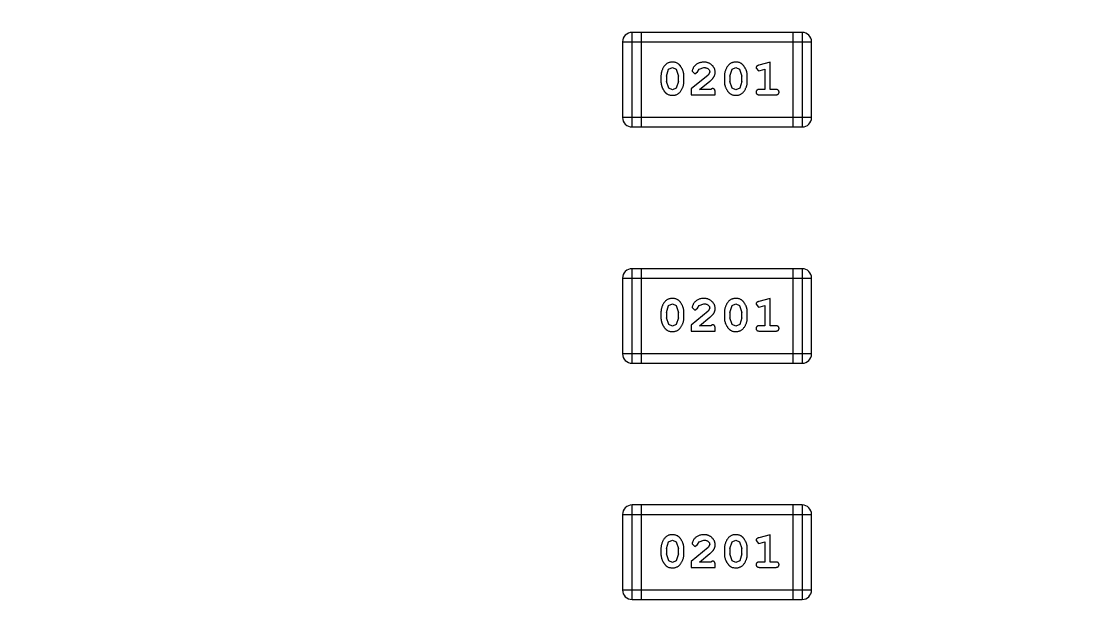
# Model space of a CAD drawing. Header units: inches. Extents: x 398 to 599, y 40 to 151.
# Drawn here: x 550.001 to 553.474, y 90.485 to 92.417 of the extents above; entities that cross this region are included whole.
import ezdxf

# ---------------------------------------------------------------- set-up
doc = ezdxf.new("R2010")
doc.units = ezdxf.units.IN
doc.header["$LTSCALE"] = 1.21
doc.header["$MEASUREMENT"] = 0
doc.layers.get('0').update_dxf_attribs({"linetype": 'CONTINUOUS'})

msp = doc.modelspace()

# ---------------------------------------------------------------- linework, layer by layer
at = {"color": 7, "linetype": 'Continuous'}
for p, q in [((551.9699, 92.077), (551.9699, 92.3818)), ((552.5185, 92.3818), (551.9699, 92.3818)), ((552.0003, 92.077), (552.0003, 92.3818)), ((552.488, 92.3818), (552.488, 92.077)), ((552.5185, 92.3818), (552.5185, 92.077)), ((551.9394, 92.3513), (551.9394, 92.1075)), ((551.9394, 92.3513), (552.549, 92.3513)), ((552.549, 92.1075), (552.549, 92.3513)), ((552.0878, 92.2629), (552.1002, 92.2687)), ((552.1002, 92.2687), (552.1123, 92.2634)), ((552.1862, 92.2633), (552.2011, 92.2687)), ((552.2923, 92.2629), (552.3047, 92.2687)), ((552.3047, 92.2687), (552.3168, 92.2634)), ((552.37, 92.267), (552.3779, 92.2577)), ((552.4157, 92.286), (552.3791, 92.2761)), ((552.4157, 92.1979), (552.4157, 92.286)), ((552.0633, 92.2414), (552.0633, 92.2237)), ((552.0806, 92.2411), (552.0878, 92.2629)), ((552.0806, 92.2411), (552.0806, 92.2239)), ((552.1123, 92.2634), (552.1199, 92.2411)), ((552.1199, 92.2239), (552.1199, 92.2411)), ((552.1372, 92.2237), (552.1372, 92.2414)), ((552.2158, 92.2445), (552.1608, 92.1995)), ((552.164, 92.2567), (552.1728, 92.2483)), ((552.1728, 92.2483), (552.1813, 92.2548)), ((552.1813, 92.2548), (552.1862, 92.2633)), ((552.2206, 92.2542), (552.2158, 92.2445)), ((552.2678, 92.2414), (552.2678, 92.2237)), ((552.2851, 92.2411), (552.2923, 92.2629)), ((552.2851, 92.2411), (552.2851, 92.2239)), ((552.3168, 92.2634), (552.3244, 92.2411)), ((552.3244, 92.2239), (552.3244, 92.2411)), ((552.3417, 92.2237), (552.3417, 92.2414)), ((552.3779, 92.2577), (552.3833, 92.2587)), ((552.3833, 92.2587), (552.3984, 92.2629)), ((552.3984, 92.2629), (552.3984, 92.1979)), ((552.0882, 92.2016), (552.0806, 92.2239)), ((552.1004, 92.1964), (552.0882, 92.2016)), ((552.1127, 92.2022), (552.1004, 92.1964)), ((552.1199, 92.2239), (552.1127, 92.2022)), ((552.1608, 92.1995), (552.1608, 92.1806)), ((552.1875, 92.1979), (552.2211, 92.225)), ((552.2237, 92.1979), (552.1875, 92.1979)), ((552.2292, 92.2011), (552.2237, 92.1979)), ((552.2927, 92.2016), (552.2851, 92.2239)), ((552.3049, 92.1964), (552.2927, 92.2016)), ((552.3172, 92.2022), (552.3049, 92.1964)), ((552.3244, 92.2239), (552.3172, 92.2022)), ((552.3984, 92.1979), (552.381, 92.1979)), ((552.433, 92.1979), (552.4157, 92.1979)), ((552.1608, 92.1806), (552.2379, 92.1806)), ((552.2379, 92.1806), (552.2379, 92.1885)), ((552.381, 92.1806), (552.433, 92.1806)), ((552.549, 92.1075), (551.9394, 92.1075)), ((551.9699, 92.077), (552.5185, 92.077)), ((551.9699, 91.315), (551.9699, 91.6198)), ((552.5185, 91.6198), (551.9699, 91.6198)), ((552.0003, 91.315), (552.0003, 91.6198)), ((552.488, 91.6198), (552.488, 91.315)), ((552.5185, 91.6198), (552.5185, 91.315)), ((551.9394, 91.5893), (551.9394, 91.3455)), ((551.9394, 91.5893), (552.549, 91.5893)), ((552.549, 91.3455), (552.549, 91.5893)), ((552.0806, 91.4791), (552.0878, 91.5009)), ((552.0878, 91.5009), (552.1002, 91.5067)), ((552.1002, 91.5067), (552.1123, 91.5014)), ((552.1123, 91.5014), (552.1199, 91.4791)), ((552.1813, 91.4928), (552.1862, 91.5013)), ((552.1862, 91.5013), (552.2011, 91.5067)), ((552.2851, 91.4791), (552.2923, 91.5009)), ((552.2923, 91.5009), (552.3047, 91.5067)), ((552.3047, 91.5067), (552.3168, 91.5014)), ((552.3168, 91.5014), (552.3244, 91.4791)), ((552.37, 91.505), (552.3779, 91.4957)), ((552.4157, 91.524), (552.3791, 91.5141)), ((552.3833, 91.4967), (552.3984, 91.5009)), ((552.3984, 91.5009), (552.3984, 91.4359)), ((552.4157, 91.4359), (552.4157, 91.524)), ((552.0633, 91.4794), (552.0633, 91.4617)), ((552.0806, 91.4791), (552.0806, 91.4619)), ((552.1199, 91.4619), (552.1199, 91.4791)), ((552.1372, 91.4617), (552.1372, 91.4794)), ((552.2158, 91.4825), (552.1608, 91.4375)), ((552.164, 91.4947), (552.1728, 91.4863)), ((552.1728, 91.4863), (552.1813, 91.4928)), ((552.2206, 91.4922), (552.2158, 91.4825)), ((552.2678, 91.4794), (552.2678, 91.4617)), ((552.2851, 91.4791), (552.2851, 91.4619)), ((552.3244, 91.4619), (552.3244, 91.4791)), ((552.3417, 91.4617), (552.3417, 91.4794)), ((552.3779, 91.4957), (552.3833, 91.4967)), ((552.0882, 91.4396), (552.0806, 91.4619)), ((552.1004, 91.4344), (552.0882, 91.4396)), ((552.1127, 91.4402), (552.1004, 91.4344)), ((552.1199, 91.4619), (552.1127, 91.4402)), ((552.1608, 91.4375), (552.1608, 91.4186)), ((552.1875, 91.4359), (552.2211, 91.463)), ((552.2237, 91.4359), (552.1875, 91.4359)), ((552.2292, 91.4391), (552.2237, 91.4359)), ((552.2927, 91.4396), (552.2851, 91.4619)), ((552.3049, 91.4344), (552.2927, 91.4396)), ((552.3172, 91.4402), (552.3049, 91.4344)), ((552.3244, 91.4619), (552.3172, 91.4402)), ((552.3984, 91.4359), (552.381, 91.4359)), ((552.433, 91.4359), (552.4157, 91.4359)), ((552.1608, 91.4186), (552.2379, 91.4186)), ((552.2379, 91.4186), (552.2379, 91.4265)), ((552.381, 91.4186), (552.433, 91.4186)), ((552.549, 91.3455), (551.9394, 91.3455)), ((551.9699, 91.315), (552.5185, 91.315)), ((551.9699, 90.553), (551.9699, 90.8578)), ((552.5185, 90.8578), (551.9699, 90.8578)), ((552.0003, 90.553), (552.0003, 90.8578)), ((552.488, 90.8578), (552.488, 90.553)), ((552.5185, 90.8578), (552.5185, 90.553)), ((551.9394, 90.8273), (551.9394, 90.5835)), ((551.9394, 90.8273), (552.549, 90.8273)), ((552.549, 90.5835), (552.549, 90.8273)), ((552.0806, 90.7171), (552.0878, 90.7389)), ((552.0878, 90.7389), (552.1002, 90.7447)), ((552.1002, 90.7447), (552.1123, 90.7394)), ((552.1123, 90.7394), (552.1199, 90.7171)), ((552.1813, 90.7308), (552.1862, 90.7393)), ((552.1862, 90.7393), (552.2011, 90.7447)), ((552.2851, 90.7171), (552.2923, 90.7389)), ((552.2923, 90.7389), (552.3047, 90.7447)), ((552.3047, 90.7447), (552.3168, 90.7394)), ((552.3168, 90.7394), (552.3244, 90.7171)), ((552.37, 90.743), (552.3779, 90.7337)), ((552.4157, 90.762), (552.3791, 90.7521)), ((552.3833, 90.7347), (552.3984, 90.7389)), ((552.3984, 90.7389), (552.3984, 90.6739)), ((552.4157, 90.6739), (552.4157, 90.762)), ((552.0633, 90.7174), (552.0633, 90.6997)), ((552.0806, 90.7171), (552.0806, 90.6999)), ((552.1199, 90.6999), (552.1199, 90.7171)), ((552.1372, 90.6997), (552.1372, 90.7174)), ((552.2158, 90.7205), (552.1608, 90.6755)), ((552.164, 90.7327), (552.1728, 90.7243)), ((552.1728, 90.7243), (552.1813, 90.7308)), ((552.2206, 90.7302), (552.2158, 90.7205)), ((552.2678, 90.7174), (552.2678, 90.6997)), ((552.2851, 90.7171), (552.2851, 90.6999)), ((552.3244, 90.6999), (552.3244, 90.7171)), ((552.3417, 90.6997), (552.3417, 90.7174)), ((552.3779, 90.7337), (552.3833, 90.7347)), ((552.0882, 90.6776), (552.0806, 90.6999)), ((552.1004, 90.6723), (552.0882, 90.6776)), ((552.1127, 90.6782), (552.1004, 90.6723)), ((552.1199, 90.6999), (552.1127, 90.6782)), ((552.1608, 90.6755), (552.1608, 90.6566)), ((552.1875, 90.6739), (552.2211, 90.701)), ((552.2237, 90.6739), (552.1875, 90.6739)), ((552.2292, 90.6771), (552.2237, 90.6739)), ((552.2927, 90.6776), (552.2851, 90.6999)), ((552.3049, 90.6723), (552.2927, 90.6776)), ((552.3172, 90.6782), (552.3049, 90.6723)), ((552.3244, 90.6999), (552.3172, 90.6782)), ((552.3984, 90.6739), (552.381, 90.6739)), ((552.433, 90.6739), (552.4157, 90.6739)), ((552.1608, 90.6566), (552.2379, 90.6566)), ((552.2379, 90.6566), (552.2379, 90.6645)), ((552.381, 90.6566), (552.433, 90.6566)), ((552.549, 90.5835), (551.9394, 90.5835)), ((551.9699, 90.553), (552.5185, 90.553))]:
    msp.add_line(p, q, dxfattribs=at)
for centre, radius, start, end in [((553.751, 92.925), 23, 281.22586, 258.77532), ((553.751, 92.925), 22.75, 294.44334, 241.13427), ((551.9699, 92.3513), 0.0305, 90, 180), ((552.5185, 92.3513), 0.0305, 0, 90), ((551.9699, 92.1075), 0.0305, 180, 270), ((552.5185, 92.1075), 0.0305, 270, 0), ((551.9699, 91.5893), 0.0305, 90, 180), ((552.5185, 91.5893), 0.0305, 0, 90), ((551.9699, 91.3455), 0.0305, 180, 270), ((552.5185, 91.3455), 0.0305, 270, 0), ((551.9699, 90.8273), 0.0305, 90, 180), ((552.5185, 90.8273), 0.0305, 0, 90), ((551.9699, 90.5835), 0.0305, 180, 270), ((552.5185, 90.5835), 0.0305, 270, 0)]:
    msp.add_arc(centre, radius, start, end, dxfattribs=at)
for points, knots in [([(552.1001, 92.286), (552.0986, 92.286), (552.0958, 92.2859), (552.0917, 92.2852), (552.0879, 92.2841), (552.0843, 92.2825), (552.081, 92.2804), (552.078, 92.2779), (552.0752, 92.2749), (552.0727, 92.2716), (552.0705, 92.268), (552.0686, 92.2643), (552.0669, 92.2606), (552.0656, 92.2568), (552.0645, 92.253), (552.0638, 92.2492), (552.0634, 92.2453), (552.0633, 92.2427), (552.0633, 92.2414)], [0, 0, 0, 0, 0.06692, 0.130834, 0.19258, 0.252759, 0.312631, 0.373411, 0.436359, 0.501894, 0.568244, 0.632472, 0.69556, 0.757163, 0.818592, 0.878885, 0.939235, 1, 1, 1, 1]), ([(552.1372, 92.2414), (552.1372, 92.2425), (552.1371, 92.2446), (552.1369, 92.2478), (552.1363, 92.251), (552.1357, 92.2541), (552.1347, 92.2571), (552.1336, 92.2601), (552.1323, 92.2631), (552.1308, 92.266), (552.1292, 92.2687), (552.1276, 92.2713), (552.1259, 92.2736), (552.1243, 92.2757), (552.1226, 92.2775), (552.1208, 92.2792), (552.1191, 92.2806), (552.1167, 92.2822), (552.1136, 92.2838), (552.1094, 92.2851), (552.1049, 92.2859), (552.1017, 92.286), (552.1001, 92.286)], [0, 0, 0, 0, 0.049855, 0.099516, 0.148482, 0.19758, 0.246804, 0.296268, 0.346517, 0.397047, 0.446826, 0.49336, 0.537801, 0.579207, 0.617974, 0.654833, 0.689171, 0.722088, 0.786392, 0.853518, 0.924186, 1, 1, 1, 1]), ([(552.2012, 92.286), (552.1995, 92.286), (552.1962, 92.2858), (552.1912, 92.285), (552.1865, 92.2836), (552.182, 92.2816), (552.1778, 92.2791), (552.1742, 92.2763), (552.171, 92.273), (552.1685, 92.2695), (552.1666, 92.2659), (552.1651, 92.2626), (552.1642, 92.2595), (552.164, 92.2576), (552.164, 92.2567)], [0, 0, 0, 0, 0.098286, 0.193983, 0.289056, 0.384352, 0.477435, 0.566197, 0.652355, 0.737986, 0.818188, 0.887401, 0.94802, 1, 1, 1, 1]), ([(552.2011, 92.2687), (552.2025, 92.2687), (552.2052, 92.2686), (552.209, 92.2677), (552.2124, 92.2664), (552.2153, 92.2644), (552.2176, 92.2622), (552.2193, 92.2597), (552.2204, 92.257), (552.2205, 92.2551), (552.2206, 92.2542)], [0, 0, 0, 0, 0.156344, 0.299348, 0.4327, 0.561, 0.682299, 0.791883, 0.89611, 1, 1, 1, 1]), ([(552.2379, 92.2533), (552.2379, 92.2544), (552.2378, 92.2566), (552.2373, 92.2598), (552.2365, 92.2629), (552.2354, 92.2659), (552.2339, 92.2687), (552.2321, 92.2715), (552.23, 92.274), (552.2276, 92.2765), (552.225, 92.2787), (552.2221, 92.2807), (552.2191, 92.2823), (552.2159, 92.2837), (552.2125, 92.2847), (552.2089, 92.2855), (552.2051, 92.2859), (552.2025, 92.286), (552.2012, 92.286)], [0, 0, 0, 0, 0.060981, 0.120256, 0.178148, 0.236115, 0.293993, 0.352864, 0.413358, 0.476056, 0.539296, 0.602396, 0.665116, 0.728325, 0.792919, 0.859317, 0.928302, 1, 1, 1, 1]), ([(552.3046, 92.286), (552.3031, 92.286), (552.3003, 92.2859), (552.2962, 92.2852), (552.2924, 92.2841), (552.2888, 92.2825), (552.2855, 92.2804), (552.2825, 92.2779), (552.2797, 92.2749), (552.2772, 92.2716), (552.275, 92.268), (552.2731, 92.2643), (552.2715, 92.2606), (552.2701, 92.2568), (552.2691, 92.253), (552.2683, 92.2492), (552.2679, 92.2453), (552.2678, 92.2427), (552.2678, 92.2414)], [0, 0, 0, 0, 0.06692, 0.130834, 0.19258, 0.252759, 0.312631, 0.373411, 0.436359, 0.501894, 0.568244, 0.632472, 0.69556, 0.757163, 0.818592, 0.878885, 0.939235, 1, 1, 1, 1]), ([(552.3417, 92.2414), (552.3417, 92.2425), (552.3417, 92.2446), (552.3414, 92.2478), (552.3408, 92.251), (552.3402, 92.2541), (552.3392, 92.2571), (552.3381, 92.2601), (552.3368, 92.2631), (552.3353, 92.266), (552.3337, 92.2687), (552.3321, 92.2713), (552.3304, 92.2736), (552.3288, 92.2757), (552.3271, 92.2775), (552.3254, 92.2792), (552.3236, 92.2806), (552.3213, 92.2822), (552.3181, 92.2838), (552.3139, 92.2851), (552.3094, 92.2859), (552.3062, 92.286), (552.3046, 92.286)], [0, 0, 0, 0, 0.049855, 0.099516, 0.148482, 0.19758, 0.246804, 0.296268, 0.346517, 0.397047, 0.446826, 0.49336, 0.537801, 0.579207, 0.617974, 0.654833, 0.689171, 0.722088, 0.786392, 0.853518, 0.924186, 1, 1, 1, 1]), ([(552.3791, 92.2761), (552.3782, 92.2759), (552.3767, 92.2754), (552.3746, 92.2746), (552.373, 92.2737), (552.3718, 92.2726), (552.371, 92.2714), (552.3704, 92.2701), (552.3701, 92.2686), (552.37, 92.2675), (552.37, 92.267)], [0, 0, 0, 0, 0.187321, 0.344927, 0.475328, 0.579604, 0.674244, 0.773631, 0.882025, 1, 1, 1, 1]), ([(552.2211, 92.225), (552.222, 92.2257), (552.2237, 92.2272), (552.2261, 92.2294), (552.2282, 92.2316), (552.2301, 92.2335), (552.2317, 92.2354), (552.233, 92.2372), (552.2341, 92.2388), (552.2353, 92.2409), (552.2363, 92.2434), (552.2372, 92.2466), (552.2378, 92.2499), (552.2379, 92.2521), (552.2379, 92.2533)], [0, 0, 0, 0, 0.103002, 0.197728, 0.285279, 0.365235, 0.437224, 0.502446, 0.560545, 0.611446, 0.707576, 0.80349, 0.900532, 1, 1, 1, 1]), ([(552.0633, 92.2237), (552.0633, 92.2226), (552.0633, 92.2205), (552.0636, 92.2173), (552.0641, 92.2142), (552.0648, 92.2111), (552.0657, 92.208), (552.0668, 92.205), (552.0681, 92.2021), (552.0696, 92.1992), (552.0711, 92.1964), (552.0728, 92.1939), (552.0744, 92.1916), (552.076, 92.1895), (552.0777, 92.1876), (552.0794, 92.186), (552.0812, 92.1845), (552.0835, 92.1829), (552.0867, 92.1813), (552.0909, 92.18), (552.0955, 92.1792), (552.0987, 92.1791), (552.1003, 92.179)], [0, 0, 0, 0, 0.049886, 0.09882, 0.148132, 0.19689, 0.246038, 0.295176, 0.345305, 0.395692, 0.445312, 0.491875, 0.535813, 0.577009, 0.616081, 0.652689, 0.687585, 0.720206, 0.785062, 0.85223, 0.923759, 1, 1, 1, 1]), ([(552.1003, 92.179), (552.1018, 92.1791), (552.1046, 92.1792), (552.1087, 92.1799), (552.1125, 92.181), (552.1161, 92.1826), (552.1194, 92.1846), (552.1224, 92.1871), (552.1253, 92.1901), (552.1277, 92.1935), (552.1299, 92.1971), (552.1319, 92.2007), (552.1335, 92.2045), (552.1349, 92.2082), (552.1359, 92.212), (552.1367, 92.2159), (552.1371, 92.2197), (552.1372, 92.2224), (552.1372, 92.2237)], [0, 0, 0, 0, 0.067217, 0.131051, 0.19272, 0.252824, 0.312745, 0.373449, 0.436041, 0.501494, 0.567761, 0.632087, 0.695096, 0.757109, 0.817993, 0.878657, 0.939311, 1, 1, 1, 1]), ([(552.2379, 92.1885), (552.2379, 92.1896), (552.2378, 92.1915), (552.2374, 92.1942), (552.2367, 92.1965), (552.2357, 92.1982), (552.2343, 92.1995), (552.2328, 92.2004), (552.2311, 92.201), (552.2299, 92.201), (552.2292, 92.2011)], [0, 0, 0, 0, 0.1844, 0.34094, 0.473574, 0.586824, 0.690029, 0.789175, 0.890445, 1, 1, 1, 1]), ([(552.2678, 92.2237), (552.2678, 92.2226), (552.2678, 92.2205), (552.2681, 92.2173), (552.2686, 92.2142), (552.2693, 92.2111), (552.2702, 92.208), (552.2713, 92.205), (552.2726, 92.2021), (552.2741, 92.1992), (552.2756, 92.1964), (552.2773, 92.1939), (552.2789, 92.1916), (552.2806, 92.1895), (552.2823, 92.1876), (552.284, 92.186), (552.2857, 92.1845), (552.2881, 92.1829), (552.2912, 92.1813), (552.2954, 92.18), (552.3, 92.1792), (552.3032, 92.1791), (552.3048, 92.179)], [0, 0, 0, 0, 0.049886, 0.09882, 0.148132, 0.19689, 0.246038, 0.295176, 0.345305, 0.395692, 0.445312, 0.491875, 0.535813, 0.577009, 0.616081, 0.652689, 0.687585, 0.720206, 0.785062, 0.85223, 0.923759, 1, 1, 1, 1]), ([(552.3048, 92.179), (552.3063, 92.1791), (552.3091, 92.1792), (552.3132, 92.1799), (552.317, 92.181), (552.3206, 92.1826), (552.3239, 92.1846), (552.327, 92.1871), (552.3298, 92.1901), (552.3322, 92.1935), (552.3344, 92.1971), (552.3364, 92.2007), (552.338, 92.2045), (552.3394, 92.2082), (552.3404, 92.212), (552.3412, 92.2159), (552.3416, 92.2197), (552.3417, 92.2224), (552.3417, 92.2237)], [0, 0, 0, 0, 0.067217, 0.131051, 0.19272, 0.252824, 0.312745, 0.373449, 0.436041, 0.501494, 0.567761, 0.632087, 0.695096, 0.757109, 0.817993, 0.878657, 0.939311, 1, 1, 1, 1]), ([(552.381, 92.1979), (552.3802, 92.1979), (552.3785, 92.1979), (552.3761, 92.1974), (552.3742, 92.1966), (552.3726, 92.1956), (552.3715, 92.1942), (552.3706, 92.1927), (552.3701, 92.1911), (552.3701, 92.1899), (552.37, 92.1893)], [0, 0, 0, 0, 0.169102, 0.317658, 0.446239, 0.563118, 0.671828, 0.776546, 0.884858, 1, 1, 1, 1]), ([(552.444, 92.1893), (552.4439, 92.1899), (552.4439, 92.1911), (552.4434, 92.1927), (552.4425, 92.1942), (552.4414, 92.1956), (552.4398, 92.1967), (552.4379, 92.1974), (552.4355, 92.1979), (552.4339, 92.1979), (552.433, 92.1979)], [0, 0, 0, 0, 0.11517, 0.223509, 0.328254, 0.438012, 0.553651, 0.682263, 0.830856, 1, 1, 1, 1]), ([(552.37, 92.1893), (552.3701, 92.1887), (552.3701, 92.1875), (552.3706, 92.1858), (552.3715, 92.1843), (552.3726, 92.1829), (552.3742, 92.1819), (552.3761, 92.1812), (552.3785, 92.1807), (552.3802, 92.1806), (552.381, 92.1806)], [0, 0, 0, 0, 0.115051, 0.223278, 0.329269, 0.437893, 0.554681, 0.682591, 0.83103, 1, 1, 1, 1]), ([(552.433, 92.1806), (552.4339, 92.1806), (552.4355, 92.1807), (552.4379, 92.1812), (552.4398, 92.1819), (552.4414, 92.183), (552.4425, 92.1843), (552.4434, 92.1858), (552.4439, 92.1875), (552.4439, 92.1887), (552.444, 92.1893)], [0, 0, 0, 0, 0.169012, 0.317488, 0.445429, 0.560977, 0.67065, 0.776666, 0.88492, 1, 1, 1, 1]), ([(552.1001, 91.524), (552.0986, 91.524), (552.0958, 91.5239), (552.0917, 91.5232), (552.0879, 91.5221), (552.0843, 91.5205), (552.081, 91.5184), (552.078, 91.5159), (552.0752, 91.5129), (552.0727, 91.5096), (552.0705, 91.506), (552.0686, 91.5023), (552.0669, 91.4986), (552.0656, 91.4948), (552.0645, 91.491), (552.0638, 91.4872), (552.0634, 91.4833), (552.0633, 91.4807), (552.0633, 91.4794)], [0, 0, 0, 0, 0.06692, 0.130834, 0.19258, 0.252759, 0.312631, 0.373411, 0.436359, 0.501894, 0.568244, 0.632472, 0.69556, 0.757163, 0.818592, 0.878885, 0.939235, 1, 1, 1, 1]), ([(552.1372, 91.4794), (552.1372, 91.4805), (552.1371, 91.4826), (552.1369, 91.4858), (552.1363, 91.489), (552.1357, 91.4921), (552.1347, 91.4951), (552.1336, 91.4981), (552.1323, 91.5011), (552.1308, 91.504), (552.1292, 91.5067), (552.1276, 91.5093), (552.1259, 91.5116), (552.1243, 91.5137), (552.1226, 91.5155), (552.1208, 91.5172), (552.1191, 91.5186), (552.1167, 91.5202), (552.1136, 91.5218), (552.1094, 91.5231), (552.1049, 91.5239), (552.1017, 91.524), (552.1001, 91.524)], [0, 0, 0, 0, 0.049855, 0.099516, 0.148482, 0.19758, 0.246804, 0.296268, 0.346517, 0.397047, 0.446826, 0.49336, 0.537801, 0.579207, 0.617974, 0.654833, 0.689171, 0.722088, 0.786392, 0.853518, 0.924186, 1, 1, 1, 1]), ([(552.2012, 91.524), (552.1995, 91.524), (552.1962, 91.5238), (552.1912, 91.523), (552.1865, 91.5216), (552.182, 91.5196), (552.1778, 91.5171), (552.1742, 91.5143), (552.171, 91.511), (552.1685, 91.5075), (552.1666, 91.5039), (552.1651, 91.5006), (552.1642, 91.4975), (552.164, 91.4956), (552.164, 91.4947)], [0, 0, 0, 0, 0.098286, 0.193983, 0.289056, 0.384352, 0.477435, 0.566197, 0.652355, 0.737986, 0.818188, 0.887401, 0.94802, 1, 1, 1, 1]), ([(552.2011, 91.5067), (552.2025, 91.5067), (552.2052, 91.5066), (552.209, 91.5057), (552.2124, 91.5044), (552.2153, 91.5024), (552.2176, 91.5002), (552.2193, 91.4977), (552.2204, 91.495), (552.2205, 91.4931), (552.2206, 91.4922)], [0, 0, 0, 0, 0.156344, 0.299348, 0.4327, 0.561, 0.682299, 0.791883, 0.89611, 1, 1, 1, 1]), ([(552.2379, 91.4913), (552.2379, 91.4924), (552.2378, 91.4946), (552.2373, 91.4978), (552.2365, 91.5009), (552.2354, 91.5039), (552.2339, 91.5067), (552.2321, 91.5095), (552.23, 91.512), (552.2276, 91.5145), (552.225, 91.5167), (552.2221, 91.5187), (552.2191, 91.5203), (552.2159, 91.5217), (552.2125, 91.5227), (552.2089, 91.5235), (552.2051, 91.5239), (552.2025, 91.524), (552.2012, 91.524)], [0, 0, 0, 0, 0.060981, 0.120256, 0.178148, 0.236115, 0.293993, 0.352864, 0.413358, 0.476056, 0.539296, 0.602396, 0.665116, 0.728325, 0.792919, 0.859317, 0.928302, 1, 1, 1, 1]), ([(552.3046, 91.524), (552.3031, 91.524), (552.3003, 91.5239), (552.2962, 91.5232), (552.2924, 91.5221), (552.2888, 91.5205), (552.2855, 91.5184), (552.2825, 91.5159), (552.2797, 91.5129), (552.2772, 91.5096), (552.275, 91.506), (552.2731, 91.5023), (552.2715, 91.4986), (552.2701, 91.4948), (552.2691, 91.491), (552.2683, 91.4872), (552.2679, 91.4833), (552.2678, 91.4807), (552.2678, 91.4794)], [0, 0, 0, 0, 0.06692, 0.130834, 0.19258, 0.252759, 0.312631, 0.373411, 0.436359, 0.501894, 0.568244, 0.632472, 0.69556, 0.757163, 0.818592, 0.878885, 0.939235, 1, 1, 1, 1]), ([(552.3417, 91.4794), (552.3417, 91.4805), (552.3417, 91.4826), (552.3414, 91.4858), (552.3408, 91.489), (552.3402, 91.4921), (552.3392, 91.4951), (552.3381, 91.4981), (552.3368, 91.5011), (552.3353, 91.504), (552.3337, 91.5067), (552.3321, 91.5093), (552.3304, 91.5116), (552.3288, 91.5137), (552.3271, 91.5155), (552.3254, 91.5172), (552.3236, 91.5186), (552.3213, 91.5202), (552.3181, 91.5218), (552.3139, 91.5231), (552.3094, 91.5239), (552.3062, 91.524), (552.3046, 91.524)], [0, 0, 0, 0, 0.049855, 0.099516, 0.148482, 0.19758, 0.246804, 0.296268, 0.346517, 0.397047, 0.446826, 0.49336, 0.537801, 0.579207, 0.617974, 0.654833, 0.689171, 0.722088, 0.786392, 0.853518, 0.924186, 1, 1, 1, 1]), ([(552.3791, 91.5141), (552.3782, 91.5139), (552.3767, 91.5134), (552.3746, 91.5126), (552.373, 91.5117), (552.3718, 91.5106), (552.371, 91.5094), (552.3704, 91.5081), (552.3701, 91.5066), (552.37, 91.5055), (552.37, 91.505)], [0, 0, 0, 0, 0.187321, 0.344927, 0.475328, 0.579604, 0.674244, 0.773631, 0.882025, 1, 1, 1, 1]), ([(552.2211, 91.463), (552.222, 91.4637), (552.2237, 91.4652), (552.2261, 91.4674), (552.2282, 91.4696), (552.2301, 91.4715), (552.2317, 91.4734), (552.233, 91.4752), (552.2341, 91.4768), (552.2353, 91.4789), (552.2363, 91.4814), (552.2372, 91.4846), (552.2378, 91.4879), (552.2379, 91.4901), (552.2379, 91.4913)], [0, 0, 0, 0, 0.103002, 0.197728, 0.285279, 0.365235, 0.437224, 0.502446, 0.560545, 0.611446, 0.707576, 0.80349, 0.900532, 1, 1, 1, 1]), ([(552.0633, 91.4617), (552.0633, 91.4606), (552.0633, 91.4585), (552.0636, 91.4553), (552.0641, 91.4522), (552.0648, 91.4491), (552.0657, 91.446), (552.0668, 91.443), (552.0681, 91.4401), (552.0696, 91.4372), (552.0711, 91.4344), (552.0728, 91.4319), (552.0744, 91.4296), (552.076, 91.4275), (552.0777, 91.4256), (552.0794, 91.424), (552.0812, 91.4225), (552.0835, 91.4209), (552.0867, 91.4193), (552.0909, 91.418), (552.0955, 91.4172), (552.0987, 91.4171), (552.1003, 91.417)], [0, 0, 0, 0, 0.049886, 0.09882, 0.148132, 0.19689, 0.246038, 0.295176, 0.345305, 0.395692, 0.445312, 0.491875, 0.535813, 0.577009, 0.616081, 0.652689, 0.687585, 0.720206, 0.785062, 0.85223, 0.923759, 1, 1, 1, 1]), ([(552.1003, 91.417), (552.1018, 91.4171), (552.1046, 91.4172), (552.1087, 91.4179), (552.1125, 91.419), (552.1161, 91.4206), (552.1194, 91.4226), (552.1224, 91.4251), (552.1253, 91.4281), (552.1277, 91.4315), (552.1299, 91.4351), (552.1319, 91.4387), (552.1335, 91.4424), (552.1349, 91.4462), (552.1359, 91.45), (552.1367, 91.4539), (552.1371, 91.4577), (552.1372, 91.4604), (552.1372, 91.4617)], [0, 0, 0, 0, 0.067217, 0.131051, 0.19272, 0.252824, 0.312745, 0.373449, 0.436041, 0.501494, 0.567761, 0.632087, 0.695096, 0.757109, 0.817993, 0.878657, 0.939311, 1, 1, 1, 1]), ([(552.2379, 91.4265), (552.2379, 91.4276), (552.2378, 91.4295), (552.2374, 91.4322), (552.2367, 91.4345), (552.2357, 91.4362), (552.2343, 91.4375), (552.2328, 91.4384), (552.2311, 91.439), (552.2299, 91.439), (552.2292, 91.4391)], [0, 0, 0, 0, 0.1844, 0.34094, 0.473574, 0.586824, 0.690029, 0.789175, 0.890445, 1, 1, 1, 1]), ([(552.2678, 91.4617), (552.2678, 91.4606), (552.2678, 91.4585), (552.2681, 91.4553), (552.2686, 91.4522), (552.2693, 91.4491), (552.2702, 91.446), (552.2713, 91.443), (552.2726, 91.4401), (552.2741, 91.4372), (552.2756, 91.4344), (552.2773, 91.4319), (552.2789, 91.4296), (552.2806, 91.4275), (552.2823, 91.4256), (552.284, 91.424), (552.2857, 91.4225), (552.2881, 91.4209), (552.2912, 91.4193), (552.2954, 91.418), (552.3, 91.4172), (552.3032, 91.4171), (552.3048, 91.417)], [0, 0, 0, 0, 0.049886, 0.09882, 0.148132, 0.19689, 0.246038, 0.295176, 0.345305, 0.395692, 0.445312, 0.491875, 0.535813, 0.577009, 0.616081, 0.652689, 0.687585, 0.720206, 0.785062, 0.85223, 0.923759, 1, 1, 1, 1]), ([(552.3048, 91.417), (552.3063, 91.4171), (552.3091, 91.4172), (552.3132, 91.4179), (552.317, 91.419), (552.3206, 91.4206), (552.3239, 91.4226), (552.327, 91.4251), (552.3298, 91.4281), (552.3322, 91.4315), (552.3344, 91.4351), (552.3364, 91.4387), (552.338, 91.4424), (552.3394, 91.4462), (552.3404, 91.45), (552.3412, 91.4539), (552.3416, 91.4577), (552.3417, 91.4604), (552.3417, 91.4617)], [0, 0, 0, 0, 0.067217, 0.131051, 0.19272, 0.252824, 0.312745, 0.373449, 0.436041, 0.501494, 0.567761, 0.632087, 0.695096, 0.757109, 0.817993, 0.878657, 0.939311, 1, 1, 1, 1]), ([(552.381, 91.4359), (552.3802, 91.4359), (552.3785, 91.4359), (552.3761, 91.4354), (552.3742, 91.4346), (552.3726, 91.4336), (552.3715, 91.4322), (552.3706, 91.4307), (552.3701, 91.4291), (552.3701, 91.4279), (552.37, 91.4273)], [0, 0, 0, 0, 0.169102, 0.317658, 0.446239, 0.563118, 0.671828, 0.776546, 0.884858, 1, 1, 1, 1]), ([(552.444, 91.4273), (552.4439, 91.4279), (552.4439, 91.4291), (552.4434, 91.4307), (552.4425, 91.4322), (552.4414, 91.4336), (552.4398, 91.4347), (552.4379, 91.4354), (552.4355, 91.4359), (552.4339, 91.4359), (552.433, 91.4359)], [0, 0, 0, 0, 0.11517, 0.223509, 0.328254, 0.438012, 0.553651, 0.682263, 0.830856, 1, 1, 1, 1]), ([(552.37, 91.4273), (552.3701, 91.4267), (552.3701, 91.4255), (552.3706, 91.4238), (552.3715, 91.4223), (552.3726, 91.4209), (552.3742, 91.4199), (552.3761, 91.4191), (552.3785, 91.4187), (552.3802, 91.4186), (552.381, 91.4186)], [0, 0, 0, 0, 0.115051, 0.223278, 0.329269, 0.437893, 0.554681, 0.682591, 0.83103, 1, 1, 1, 1]), ([(552.433, 91.4186), (552.4339, 91.4186), (552.4355, 91.4187), (552.4379, 91.4192), (552.4398, 91.4199), (552.4414, 91.421), (552.4425, 91.4223), (552.4434, 91.4238), (552.4439, 91.4255), (552.4439, 91.4267), (552.444, 91.4273)], [0, 0, 0, 0, 0.169012, 0.317488, 0.445429, 0.560977, 0.67065, 0.776666, 0.88492, 1, 1, 1, 1]), ([(552.1001, 90.762), (552.0986, 90.762), (552.0958, 90.7619), (552.0917, 90.7612), (552.0879, 90.7601), (552.0843, 90.7585), (552.081, 90.7564), (552.078, 90.7539), (552.0752, 90.7509), (552.0727, 90.7476), (552.0705, 90.744), (552.0686, 90.7403), (552.0669, 90.7366), (552.0656, 90.7328), (552.0645, 90.729), (552.0638, 90.7252), (552.0634, 90.7213), (552.0633, 90.7187), (552.0633, 90.7174)], [0, 0, 0, 0, 0.06692, 0.130834, 0.19258, 0.252759, 0.312631, 0.373411, 0.436359, 0.501894, 0.568244, 0.632472, 0.69556, 0.757163, 0.818592, 0.878885, 0.939235, 1, 1, 1, 1]), ([(552.1372, 90.7174), (552.1372, 90.7185), (552.1371, 90.7206), (552.1369, 90.7238), (552.1363, 90.7269), (552.1357, 90.7301), (552.1347, 90.7331), (552.1336, 90.7361), (552.1323, 90.7391), (552.1308, 90.742), (552.1292, 90.7447), (552.1276, 90.7472), (552.1259, 90.7496), (552.1243, 90.7517), (552.1226, 90.7535), (552.1208, 90.7552), (552.1191, 90.7566), (552.1167, 90.7582), (552.1136, 90.7598), (552.1094, 90.7611), (552.1049, 90.7619), (552.1017, 90.762), (552.1001, 90.762)], [0, 0, 0, 0, 0.049855, 0.099516, 0.148482, 0.19758, 0.246804, 0.296268, 0.346517, 0.397047, 0.446826, 0.49336, 0.537801, 0.579207, 0.617974, 0.654833, 0.689171, 0.722088, 0.786392, 0.853518, 0.924186, 1, 1, 1, 1]), ([(552.2012, 90.762), (552.1995, 90.762), (552.1962, 90.7618), (552.1912, 90.761), (552.1865, 90.7596), (552.182, 90.7576), (552.1778, 90.7551), (552.1742, 90.7523), (552.171, 90.749), (552.1685, 90.7454), (552.1666, 90.7419), (552.1651, 90.7386), (552.1642, 90.7355), (552.164, 90.7336), (552.164, 90.7327)], [0, 0, 0, 0, 0.098286, 0.193983, 0.289056, 0.384352, 0.477435, 0.566197, 0.652355, 0.737986, 0.818188, 0.887401, 0.94802, 1, 1, 1, 1]), ([(552.2011, 90.7447), (552.2025, 90.7447), (552.2052, 90.7446), (552.209, 90.7437), (552.2124, 90.7424), (552.2153, 90.7404), (552.2176, 90.7382), (552.2193, 90.7357), (552.2204, 90.733), (552.2205, 90.7311), (552.2206, 90.7302)], [0, 0, 0, 0, 0.156344, 0.299348, 0.4327, 0.561, 0.682299, 0.791883, 0.89611, 1, 1, 1, 1]), ([(552.2379, 90.7293), (552.2379, 90.7304), (552.2378, 90.7326), (552.2373, 90.7358), (552.2365, 90.7389), (552.2354, 90.7419), (552.2339, 90.7447), (552.2321, 90.7475), (552.23, 90.75), (552.2276, 90.7525), (552.225, 90.7547), (552.2221, 90.7567), (552.2191, 90.7583), (552.2159, 90.7597), (552.2125, 90.7607), (552.2089, 90.7615), (552.2051, 90.7619), (552.2025, 90.762), (552.2012, 90.762)], [0, 0, 0, 0, 0.060981, 0.120256, 0.178148, 0.236115, 0.293993, 0.352864, 0.413358, 0.476056, 0.539296, 0.602396, 0.665116, 0.728325, 0.792919, 0.859317, 0.928302, 1, 1, 1, 1]), ([(552.3046, 90.762), (552.3031, 90.762), (552.3003, 90.7619), (552.2962, 90.7612), (552.2924, 90.7601), (552.2888, 90.7585), (552.2855, 90.7564), (552.2825, 90.7539), (552.2797, 90.7509), (552.2772, 90.7476), (552.275, 90.744), (552.2731, 90.7403), (552.2715, 90.7366), (552.2701, 90.7328), (552.2691, 90.729), (552.2683, 90.7252), (552.2679, 90.7213), (552.2678, 90.7187), (552.2678, 90.7174)], [0, 0, 0, 0, 0.06692, 0.130834, 0.19258, 0.252759, 0.312631, 0.373411, 0.436359, 0.501894, 0.568244, 0.632472, 0.69556, 0.757163, 0.818592, 0.878885, 0.939235, 1, 1, 1, 1]), ([(552.3417, 90.7174), (552.3417, 90.7185), (552.3417, 90.7206), (552.3414, 90.7238), (552.3408, 90.7269), (552.3402, 90.7301), (552.3392, 90.7331), (552.3381, 90.7361), (552.3368, 90.7391), (552.3353, 90.742), (552.3337, 90.7447), (552.3321, 90.7472), (552.3304, 90.7496), (552.3288, 90.7517), (552.3271, 90.7535), (552.3254, 90.7552), (552.3236, 90.7566), (552.3213, 90.7582), (552.3181, 90.7598), (552.3139, 90.7611), (552.3094, 90.7619), (552.3062, 90.762), (552.3046, 90.762)], [0, 0, 0, 0, 0.049855, 0.099516, 0.148482, 0.19758, 0.246804, 0.296268, 0.346517, 0.397047, 0.446826, 0.49336, 0.537801, 0.579207, 0.617974, 0.654833, 0.689171, 0.722088, 0.786392, 0.853518, 0.924186, 1, 1, 1, 1]), ([(552.3791, 90.7521), (552.3782, 90.7519), (552.3767, 90.7514), (552.3746, 90.7506), (552.373, 90.7497), (552.3718, 90.7486), (552.371, 90.7474), (552.3704, 90.7461), (552.3701, 90.7446), (552.37, 90.7435), (552.37, 90.743)], [0, 0, 0, 0, 0.187321, 0.344927, 0.475328, 0.579604, 0.674244, 0.773631, 0.882025, 1, 1, 1, 1]), ([(552.2211, 90.701), (552.222, 90.7017), (552.2237, 90.7032), (552.2261, 90.7054), (552.2282, 90.7076), (552.2301, 90.7095), (552.2317, 90.7114), (552.233, 90.7132), (552.2341, 90.7148), (552.2353, 90.7169), (552.2363, 90.7194), (552.2372, 90.7226), (552.2378, 90.7259), (552.2379, 90.7281), (552.2379, 90.7293)], [0, 0, 0, 0, 0.103002, 0.197728, 0.285279, 0.365235, 0.437224, 0.502446, 0.560545, 0.611446, 0.707576, 0.80349, 0.900532, 1, 1, 1, 1]), ([(552.0633, 90.6997), (552.0633, 90.6986), (552.0633, 90.6965), (552.0636, 90.6933), (552.0641, 90.6902), (552.0648, 90.6871), (552.0657, 90.684), (552.0668, 90.681), (552.0681, 90.6781), (552.0696, 90.6752), (552.0711, 90.6724), (552.0728, 90.6699), (552.0744, 90.6676), (552.076, 90.6655), (552.0777, 90.6636), (552.0794, 90.662), (552.0812, 90.6605), (552.0835, 90.6589), (552.0867, 90.6573), (552.0909, 90.656), (552.0955, 90.6552), (552.0987, 90.6551), (552.1003, 90.655)], [0, 0, 0, 0, 0.049886, 0.09882, 0.148132, 0.19689, 0.246038, 0.295176, 0.345305, 0.395692, 0.445312, 0.491875, 0.535813, 0.577009, 0.616081, 0.652689, 0.687585, 0.720206, 0.785062, 0.85223, 0.923759, 1, 1, 1, 1]), ([(552.1003, 90.655), (552.1018, 90.6551), (552.1046, 90.6552), (552.1087, 90.6559), (552.1125, 90.657), (552.1161, 90.6586), (552.1194, 90.6606), (552.1224, 90.6631), (552.1253, 90.6661), (552.1277, 90.6695), (552.1299, 90.6731), (552.1319, 90.6767), (552.1335, 90.6804), (552.1349, 90.6842), (552.1359, 90.688), (552.1367, 90.6919), (552.1371, 90.6957), (552.1372, 90.6984), (552.1372, 90.6997)], [0, 0, 0, 0, 0.067217, 0.131051, 0.19272, 0.252824, 0.312745, 0.373449, 0.436041, 0.501494, 0.567761, 0.632087, 0.695096, 0.757109, 0.817993, 0.878657, 0.939311, 1, 1, 1, 1]), ([(552.2379, 90.6645), (552.2379, 90.6656), (552.2378, 90.6675), (552.2374, 90.6702), (552.2367, 90.6725), (552.2357, 90.6742), (552.2343, 90.6755), (552.2328, 90.6764), (552.2311, 90.677), (552.2299, 90.677), (552.2292, 90.6771)], [0, 0, 0, 0, 0.1844, 0.34094, 0.473574, 0.586824, 0.690029, 0.789175, 0.890445, 1, 1, 1, 1]), ([(552.2678, 90.6997), (552.2678, 90.6986), (552.2678, 90.6965), (552.2681, 90.6933), (552.2686, 90.6902), (552.2693, 90.6871), (552.2702, 90.684), (552.2713, 90.681), (552.2726, 90.6781), (552.2741, 90.6752), (552.2756, 90.6724), (552.2773, 90.6699), (552.2789, 90.6676), (552.2806, 90.6655), (552.2823, 90.6636), (552.284, 90.662), (552.2857, 90.6605), (552.2881, 90.6589), (552.2912, 90.6573), (552.2954, 90.656), (552.3, 90.6552), (552.3032, 90.6551), (552.3048, 90.655)], [0, 0, 0, 0, 0.049886, 0.09882, 0.148132, 0.19689, 0.246038, 0.295176, 0.345305, 0.395692, 0.445312, 0.491875, 0.535813, 0.577009, 0.616081, 0.652689, 0.687585, 0.720206, 0.785062, 0.85223, 0.923759, 1, 1, 1, 1]), ([(552.3048, 90.655), (552.3063, 90.6551), (552.3091, 90.6552), (552.3132, 90.6559), (552.317, 90.657), (552.3206, 90.6586), (552.3239, 90.6606), (552.327, 90.6631), (552.3298, 90.6661), (552.3322, 90.6695), (552.3344, 90.6731), (552.3364, 90.6767), (552.338, 90.6804), (552.3394, 90.6842), (552.3404, 90.688), (552.3412, 90.6919), (552.3416, 90.6957), (552.3417, 90.6984), (552.3417, 90.6997)], [0, 0, 0, 0, 0.067217, 0.131051, 0.19272, 0.252824, 0.312745, 0.373449, 0.436041, 0.501494, 0.567761, 0.632087, 0.695096, 0.757109, 0.817993, 0.878657, 0.939311, 1, 1, 1, 1]), ([(552.381, 90.6739), (552.3802, 90.6739), (552.3785, 90.6739), (552.3761, 90.6734), (552.3742, 90.6726), (552.3726, 90.6716), (552.3715, 90.6702), (552.3706, 90.6687), (552.3701, 90.6671), (552.3701, 90.6659), (552.37, 90.6653)], [0, 0, 0, 0, 0.169102, 0.317658, 0.446239, 0.563118, 0.671828, 0.776546, 0.884858, 1, 1, 1, 1]), ([(552.444, 90.6653), (552.4439, 90.6659), (552.4439, 90.6671), (552.4434, 90.6687), (552.4425, 90.6702), (552.4414, 90.6716), (552.4398, 90.6726), (552.4379, 90.6734), (552.4355, 90.6739), (552.4339, 90.6739), (552.433, 90.6739)], [0, 0, 0, 0, 0.11517, 0.223509, 0.328254, 0.438012, 0.553651, 0.682263, 0.830856, 1, 1, 1, 1]), ([(552.37, 90.6653), (552.3701, 90.6647), (552.3701, 90.6635), (552.3706, 90.6618), (552.3715, 90.6603), (552.3726, 90.6589), (552.3742, 90.6579), (552.3761, 90.6571), (552.3785, 90.6567), (552.3802, 90.6566), (552.381, 90.6566)], [0, 0, 0, 0, 0.115051, 0.223278, 0.329269, 0.437893, 0.554681, 0.682591, 0.83103, 1, 1, 1, 1]), ([(552.433, 90.6566), (552.4339, 90.6566), (552.4355, 90.6567), (552.4379, 90.6572), (552.4398, 90.6579), (552.4414, 90.659), (552.4425, 90.6603), (552.4434, 90.6618), (552.4439, 90.6635), (552.4439, 90.6647), (552.444, 90.6653)], [0, 0, 0, 0, 0.169012, 0.317488, 0.445429, 0.560977, 0.67065, 0.776666, 0.88492, 1, 1, 1, 1])]:
    msp.add_open_spline(points, degree=3, knots=knots, dxfattribs=at)

doc.saveas('drawing.dxf')
